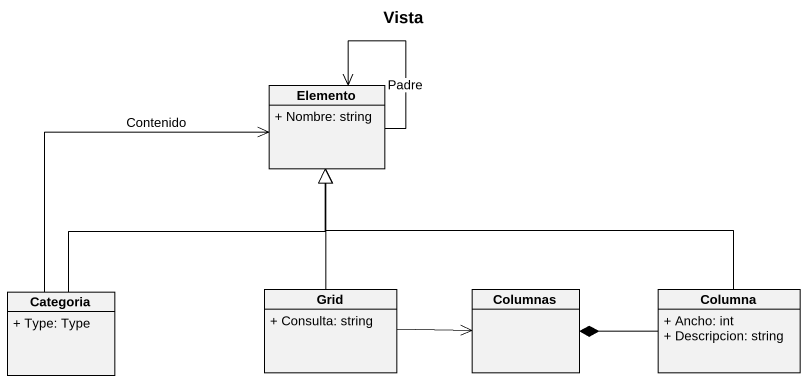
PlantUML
@startuml
title Vista
hide circle
hide empty members
skinparam classAttributeIconSize 0
class Elemento {
  + Nombre: string
}
class Categoria {
  + Type: Type
}
class Grid {
  + Consulta: string
}
class Columnas
class Columna {
  + Ancho: int
  + Descripcion: string
}
Elemento --> Elemento : Padre
Categoria -up-|> Elemento
Categoria -up-> Elemento : Contenido
Grid -up-|> Elemento
Grid -right-> Columnas
Columna -left-|> Elemento
Columna -left-* Columnas
@enduml
